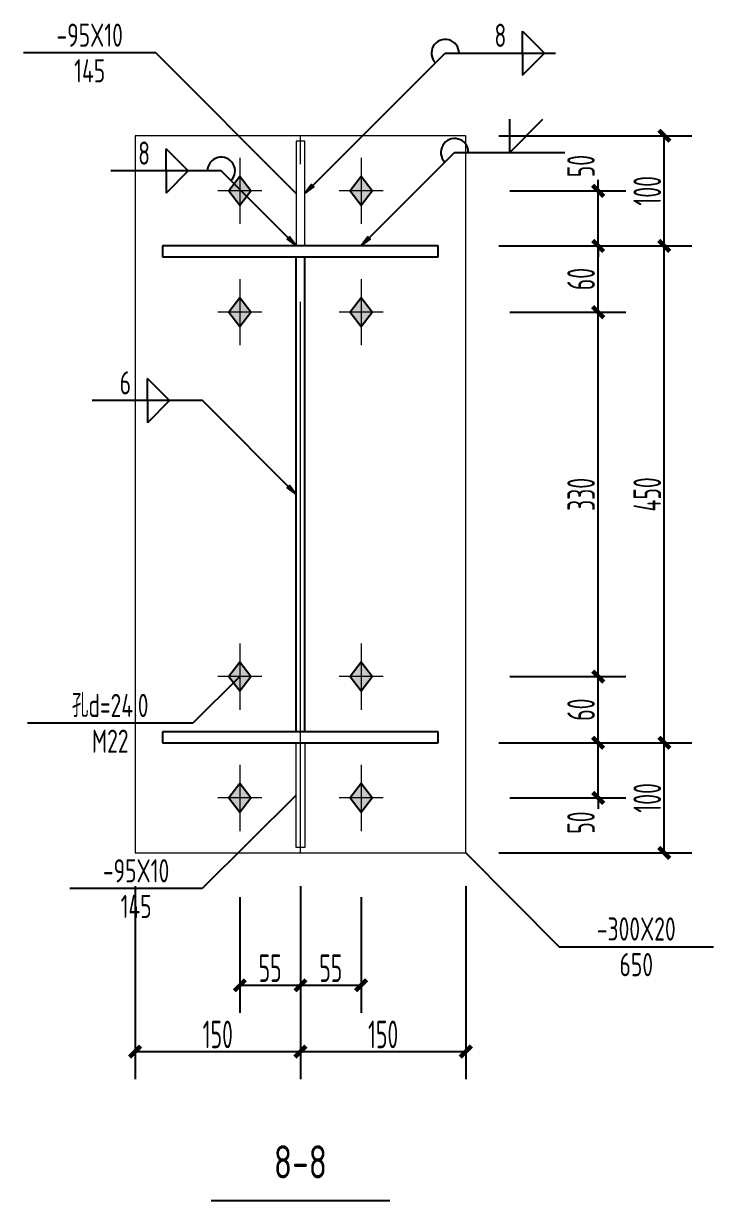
# Model space of a CAD drawing. Extents: x 447413 to 2975780, y -1432727 to 1301644.
# Drawn here: x 2339440 to 2345698, y -1144548 to -1133880 of the extents above; entities that cross this region are included whole.
import ezdxf
from ezdxf.enums import TextEntityAlignment as Align

# ---------------------------------------------------------------- set-up
doc = ezdxf.new("R2010")
doc.units = 0
doc.header["$LTSCALE"] = 1000
doc.header["$MEASUREMENT"] = 0
doc.linetypes.add('线型6', pattern=[8.75, 5, -1.25, 1.25, -1.25])
for name, color, linetype in [('10', 7, 'Continuous'), ('尺寸标注', 253, 'Continuous'), ('焊缝标注', 253, 'Continuous'), ('螺栓孔标注', 253, 'Continuous'), ('钢板标注', 253, 'Continuous')]:
    doc.layers.add(name, color=color, linetype=linetype)
doc.layers.add('20', color=2, linetype='Continuous', lineweight=18)
doc.styles.add('PkpmHz', font='Pkpmeng', dxfattribs={"width": 0.6, "bigfont": 'hztxt'})
doc.dimstyles.new('Pkpm_1.00', dxfattribs={"dimtxt": 250, "dimasz": 100, "dimexe": 250, "dimexo": 0.0625, "dimgap": 30, "dimtad": 1, "dimdec": 0, "dimrnd": 5, "dimzin": 0, "dimdsep": 46, "dimtxsty": 'PkpmHz', "dimblk1": 'ARCHTICK', "dimblk2": 'ARCHTICK', "dimsah": 1, "dimcen": 0.09, "dimadec": 0, "dimazin": 0, "dimtfac": 1, "dimtdec": 0, "dimtmove": 2, "dimatfit": 1, "dimfxl": 0, "dimtolj": 1, "dimtzin": 0, "dimarcsym": 0})

# ---------------------------------------------------------------- blocks, each defined once
blk = doc.blocks.new('_ArchTick')
at = {"color": 0, "linetype": 'ByBlock', "const_width": 0.4}
blk.add_lwpolyline([(-0.5, -0.5), (0.5, 0.5)], dxfattribs=at)
blk = doc.blocks.new('*D592')
at = {"layer": 'Defpoints', "color": 0, "linetype": 'Continuous', "transparency": 16777216}
for p in [(2343452, -1135396), (2344652, -1135396), (2343452, -1135896)]:
    blk.add_point(p, dxfattribs=at)
at = {"layer": '尺寸标注', "color": 0, "linetype": 'Continuous', "lineweight": -2, "transparency": 16777216}
for p, q in [((2344652, -1135396), (2344652, -1135296)), ((2343852, -1135396), (2344902, -1135396)), ((2344652, -1135896), (2344652, -1135396)), ((2343852, -1135896), (2344902, -1135896)), ((2344652, -1135896), (2344652, -1135996))]:
    blk.add_line(p, q, dxfattribs=at)
at = {"layer": '尺寸标注', "color": 0, "linetype": 'Continuous', "lineweight": -2, "transparency": 16777216, "xscale": 100, "yscale": 100, "zscale": 100}
for p, rotation in [((2344652, -1135396), 270), ((2344652, -1135896), 90)]:
    blk.add_blockref('_ArchTick', p, dxfattribs=dict(at, rotation=rotation))
at = {"layer": '尺寸标注', "color": 0, "linetype": 'Continuous', "transparency": 16777216, "insert": (2344496, -1135172), "char_height": 250, "attachment_point": 5, "rotation": 90, "style": 'PkpmHz'}
blk.add_mtext('\\A1;50', dxfattribs=at)
blk = doc.blocks.new('*D593')
at = {"layer": 'Defpoints', "color": 0, "linetype": 'Continuous', "transparency": 16777216}
for p in [(2343452, -1135896), (2344652, -1135896), (2343452, -1136496)]:
    blk.add_point(p, dxfattribs=at)
at = {"layer": '尺寸标注', "color": 0, "linetype": 'Continuous', "lineweight": -2, "transparency": 16777216}
for p, q in [((2343852, -1135896), (2344902, -1135896)), ((2344652, -1136496), (2344652, -1135896)), ((2343852, -1136496), (2344902, -1136496))]:
    blk.add_line(p, q, dxfattribs=at)
at = {"layer": '尺寸标注', "color": 0, "linetype": 'Continuous', "lineweight": -2, "transparency": 16777216, "xscale": 100, "yscale": 100, "zscale": 100}
for p, rotation in [((2344652, -1135896), 90), ((2344652, -1136496), 270)]:
    blk.add_blockref('_ArchTick', p, dxfattribs=dict(at, rotation=rotation))
at = {"layer": '尺寸标注', "color": 0, "linetype": 'Continuous', "transparency": 16777216, "insert": (2344497, -1136196), "char_height": 250, "attachment_point": 5, "rotation": 90, "style": 'PkpmHz'}
blk.add_mtext('\\A1;60', dxfattribs=at)
blk = doc.blocks.new('*D594')
at = {"layer": 'Defpoints', "color": 0, "linetype": 'Continuous', "transparency": 16777216}
for p in [(2343452, -1140399), (2344652, -1140399), (2343452, -1140899)]:
    blk.add_point(p, dxfattribs=at)
at = {"layer": '尺寸标注', "color": 0, "linetype": 'Continuous', "lineweight": -2, "transparency": 16777216}
for p, q in [((2344652, -1140399), (2344652, -1140299)), ((2343852, -1140399), (2344902, -1140399)), ((2344652, -1140899), (2344652, -1140399)), ((2343852, -1140899), (2344902, -1140899)), ((2344652, -1140899), (2344652, -1140999))]:
    blk.add_line(p, q, dxfattribs=at)
at = {"layer": '尺寸标注', "color": 0, "linetype": 'Continuous', "lineweight": -2, "transparency": 16777216, "xscale": 100, "yscale": 100, "zscale": 100}
for p, rotation in [((2344652, -1140399), 270), ((2344652, -1140899), 90)]:
    blk.add_blockref('_ArchTick', p, dxfattribs=dict(at, rotation=rotation))
at = {"layer": '尺寸标注', "color": 0, "linetype": 'Continuous', "transparency": 16777216, "insert": (2344496, -1141123), "char_height": 250, "attachment_point": 5, "rotation": 90, "style": 'PkpmHz'}
blk.add_mtext('\\A1;50', dxfattribs=at)
blk = doc.blocks.new('*D595')
at = {"layer": 'Defpoints', "color": 0, "linetype": 'Continuous', "transparency": 16777216}
for p in [(2343452, -1139799), (2344652, -1139799), (2343452, -1140399)]:
    blk.add_point(p, dxfattribs=at)
at = {"layer": '尺寸标注', "color": 0, "linetype": 'Continuous', "lineweight": -2, "transparency": 16777216}
for p, q in [((2343852, -1139799), (2344902, -1139799)), ((2344652, -1140399), (2344652, -1139799)), ((2343852, -1140399), (2344902, -1140399))]:
    blk.add_line(p, q, dxfattribs=at)
at = {"layer": '尺寸标注', "color": 0, "linetype": 'Continuous', "lineweight": -2, "transparency": 16777216, "xscale": 100, "yscale": 100, "zscale": 100}
for p, rotation in [((2344652, -1139799), 90), ((2344652, -1140399), 270)]:
    blk.add_blockref('_ArchTick', p, dxfattribs=dict(at, rotation=rotation))
at = {"layer": '尺寸标注', "color": 0, "linetype": 'Continuous', "transparency": 16777216, "insert": (2344497, -1140099), "char_height": 250, "attachment_point": 5, "rotation": 90, "style": 'PkpmHz'}
blk.add_mtext('\\A1;60', dxfattribs=at)
blk = doc.blocks.new('*D596')
at = {"layer": 'Defpoints', "color": 0, "linetype": 'Continuous', "transparency": 16777216}
for p in [(2343452, -1136496), (2344652, -1136496), (2343452, -1139799)]:
    blk.add_point(p, dxfattribs=at)
at = {"layer": '尺寸标注', "color": 0, "linetype": 'Continuous', "lineweight": -2, "transparency": 16777216}
for p, q in [((2343852, -1136496), (2344902, -1136496)), ((2344652, -1139799), (2344652, -1136496)), ((2343852, -1139799), (2344902, -1139799))]:
    blk.add_line(p, q, dxfattribs=at)
at = {"layer": '尺寸标注', "color": 0, "linetype": 'Continuous', "lineweight": -2, "transparency": 16777216, "xscale": 100, "yscale": 100, "zscale": 100}
for p, rotation in [((2344652, -1136496), 90), ((2344652, -1139799), 270)]:
    blk.add_blockref('_ArchTick', p, dxfattribs=dict(at, rotation=rotation))
at = {"layer": '尺寸标注', "color": 0, "linetype": 'Continuous', "transparency": 16777216, "insert": (2344497, -1138148), "char_height": 250, "attachment_point": 5, "rotation": 90, "style": 'PkpmHz'}
blk.add_mtext('\\A1;330', dxfattribs=at)
blk = doc.blocks.new('*D597')
at = {"layer": 'Defpoints', "color": 0, "linetype": 'Continuous', "transparency": 16777216}
for p in [(2341402, -1141398), (2341952, -1141398), (2341952, -1142598)]:
    blk.add_point(p, dxfattribs=at)
at = {"layer": '尺寸标注', "color": 0, "linetype": 'Continuous', "lineweight": -2, "transparency": 16777216}
for p, q in [((2341402, -1141798), (2341402, -1142848)), ((2341952, -1141798), (2341952, -1142848)), ((2341402, -1142598), (2341952, -1142598))]:
    blk.add_line(p, q, dxfattribs=at)
at = {"layer": '尺寸标注', "color": 0, "linetype": 'Continuous', "lineweight": -2, "transparency": 16777216, "xscale": 100, "yscale": 100, "zscale": 100, "rotation": 180}
blk.add_blockref('_ArchTick', (2341402, -1142598), dxfattribs=at)
at = {"layer": '尺寸标注', "color": 0, "linetype": 'Continuous', "lineweight": -2, "transparency": 16777216, "xscale": 100, "yscale": 100, "zscale": 100}
blk.add_blockref('_ArchTick', (2341952, -1142598), dxfattribs=at)
at = {"layer": '尺寸标注', "color": 0, "linetype": 'Continuous', "transparency": 16777216, "insert": (2341677, -1142443), "char_height": 250, "attachment_point": 5, "style": 'PkpmHz'}
blk.add_mtext('\\A1;55', dxfattribs=at)
blk = doc.blocks.new('*D598')
at = {"layer": 'Defpoints', "color": 0, "linetype": 'Continuous', "transparency": 16777216}
for p in [(2341952, -1141398), (2342502, -1141398), (2342502, -1142598)]:
    blk.add_point(p, dxfattribs=at)
at = {"layer": '尺寸标注', "color": 0, "linetype": 'Continuous', "lineweight": -2, "transparency": 16777216}
for p, q in [((2341952, -1141798), (2341952, -1142848)), ((2342502, -1141798), (2342502, -1142848)), ((2341952, -1142598), (2342502, -1142598))]:
    blk.add_line(p, q, dxfattribs=at)
at = {"layer": '尺寸标注', "color": 0, "linetype": 'Continuous', "lineweight": -2, "transparency": 16777216, "xscale": 100, "yscale": 100, "zscale": 100, "rotation": 180}
blk.add_blockref('_ArchTick', (2341952, -1142598), dxfattribs=at)
at = {"layer": '尺寸标注', "color": 0, "linetype": 'Continuous', "lineweight": -2, "transparency": 16777216, "xscale": 100, "yscale": 100, "zscale": 100}
blk.add_blockref('_ArchTick', (2342502, -1142598), dxfattribs=at)
at = {"layer": '尺寸标注', "color": 0, "linetype": 'Continuous', "transparency": 16777216, "insert": (2342227, -1142443), "char_height": 250, "attachment_point": 5, "style": 'PkpmHz'}
blk.add_mtext('\\A1;55', dxfattribs=at)
blk = doc.blocks.new('*D599')
at = {"layer": 'Defpoints', "color": 0, "linetype": 'Continuous', "transparency": 16777216}
for p in [(2340452, -1141398), (2341952, -1141398), (2341952, -1143198)]:
    blk.add_point(p, dxfattribs=at)
at = {"layer": '尺寸标注', "color": 0, "linetype": 'Continuous', "lineweight": -2, "transparency": 16777216}
for p, q in [((2340452, -1141698), (2340452, -1143448)), ((2341952, -1141698), (2341952, -1143448)), ((2340452, -1143198), (2341952, -1143198))]:
    blk.add_line(p, q, dxfattribs=at)
at = {"layer": '尺寸标注', "color": 0, "linetype": 'Continuous', "lineweight": -2, "transparency": 16777216, "xscale": 100, "yscale": 100, "zscale": 100, "rotation": 180}
blk.add_blockref('_ArchTick', (2340452, -1143198), dxfattribs=at)
at = {"layer": '尺寸标注', "color": 0, "linetype": 'Continuous', "lineweight": -2, "transparency": 16777216, "xscale": 100, "yscale": 100, "zscale": 100}
blk.add_blockref('_ArchTick', (2341952, -1143198), dxfattribs=at)
at = {"layer": '尺寸标注', "color": 0, "linetype": 'Continuous', "transparency": 16777216, "insert": (2341202, -1143043), "char_height": 250, "attachment_point": 5, "style": 'PkpmHz'}
blk.add_mtext('\\A1;150', dxfattribs=at)
blk = doc.blocks.new('*D600')
at = {"layer": 'Defpoints', "color": 0, "linetype": 'Continuous', "transparency": 16777216}
for p in [(2341952, -1141398), (2343452, -1141398), (2343452, -1143198)]:
    blk.add_point(p, dxfattribs=at)
at = {"layer": '尺寸标注', "color": 0, "linetype": 'Continuous', "lineweight": -2, "transparency": 16777216}
for p, q in [((2341952, -1141698), (2341952, -1143448)), ((2343452, -1141698), (2343452, -1143448)), ((2341952, -1143198), (2343452, -1143198))]:
    blk.add_line(p, q, dxfattribs=at)
at = {"layer": '尺寸标注', "color": 0, "linetype": 'Continuous', "lineweight": -2, "transparency": 16777216, "xscale": 100, "yscale": 100, "zscale": 100, "rotation": 180}
blk.add_blockref('_ArchTick', (2341952, -1143198), dxfattribs=at)
at = {"layer": '尺寸标注', "color": 0, "linetype": 'Continuous', "lineweight": -2, "transparency": 16777216, "xscale": 100, "yscale": 100, "zscale": 100}
blk.add_blockref('_ArchTick', (2343452, -1143198), dxfattribs=at)
at = {"layer": '尺寸标注', "color": 0, "linetype": 'Continuous', "transparency": 16777216, "insert": (2342702, -1143043), "char_height": 250, "attachment_point": 5, "style": 'PkpmHz'}
blk.add_mtext('\\A1;150', dxfattribs=at)
blk = doc.blocks.new('*D601')
at = {"layer": 'Defpoints', "color": 0, "linetype": 'Continuous', "transparency": 16777216}
for p in [(2343452, -1140399), (2345252, -1140399), (2343452, -1141398)]:
    blk.add_point(p, dxfattribs=at)
at = {"layer": '尺寸标注', "color": 0, "linetype": 'Continuous', "lineweight": -2, "transparency": 16777216}
for p, q in [((2343752, -1140399), (2345502, -1140399)), ((2345252, -1141398), (2345252, -1140399)), ((2343752, -1141398), (2345502, -1141398))]:
    blk.add_line(p, q, dxfattribs=at)
at = {"layer": '尺寸标注', "color": 0, "linetype": 'Continuous', "lineweight": -2, "transparency": 16777216, "xscale": 100, "yscale": 100, "zscale": 100}
for p, rotation in [((2345252, -1140399), 90), ((2345252, -1141398), 270)]:
    blk.add_blockref('_ArchTick', p, dxfattribs=dict(at, rotation=rotation))
at = {"layer": '尺寸标注', "color": 0, "linetype": 'Continuous', "transparency": 16777216, "insert": (2345097, -1140899), "char_height": 250, "attachment_point": 5, "rotation": 90, "style": 'PkpmHz'}
blk.add_mtext('\\A1;100', dxfattribs=at)
blk = doc.blocks.new('*D602')
at = {"layer": 'Defpoints', "color": 0, "linetype": 'Continuous', "transparency": 16777216}
for p in [(2343452, -1135896), (2345252, -1135896), (2343452, -1140399)]:
    blk.add_point(p, dxfattribs=at)
at = {"layer": '尺寸标注', "color": 0, "linetype": 'Continuous', "lineweight": -2, "transparency": 16777216}
for p, q in [((2343752, -1135896), (2345502, -1135896)), ((2345252, -1140399), (2345252, -1135896)), ((2343752, -1140399), (2345502, -1140399))]:
    blk.add_line(p, q, dxfattribs=at)
at = {"layer": '尺寸标注', "color": 0, "linetype": 'Continuous', "lineweight": -2, "transparency": 16777216, "xscale": 100, "yscale": 100, "zscale": 100}
for p, rotation in [((2345252, -1135896), 90), ((2345252, -1140399), 270)]:
    blk.add_blockref('_ArchTick', p, dxfattribs=dict(at, rotation=rotation))
at = {"layer": '尺寸标注', "color": 0, "linetype": 'Continuous', "transparency": 16777216, "insert": (2345097, -1138148), "char_height": 250, "attachment_point": 5, "rotation": 90, "style": 'PkpmHz'}
blk.add_mtext('\\A1;450', dxfattribs=at)
blk = doc.blocks.new('*D603')
at = {"layer": 'Defpoints', "color": 0, "linetype": 'Continuous', "transparency": 16777216}
for p in [(2343452, -1134897), (2345252, -1134897), (2343452, -1135896)]:
    blk.add_point(p, dxfattribs=at)
at = {"layer": '尺寸标注', "color": 0, "linetype": 'Continuous', "lineweight": -2, "transparency": 16777216}
for p, q in [((2343752, -1134897), (2345502, -1134897)), ((2345252, -1135896), (2345252, -1134897)), ((2343752, -1135896), (2345502, -1135896))]:
    blk.add_line(p, q, dxfattribs=at)
at = {"layer": '尺寸标注', "color": 0, "linetype": 'Continuous', "lineweight": -2, "transparency": 16777216, "xscale": 100, "yscale": 100, "zscale": 100}
for p, rotation in [((2345252, -1134897), 90), ((2345252, -1135896), 270)]:
    blk.add_blockref('_ArchTick', p, dxfattribs=dict(at, rotation=rotation))
at = {"layer": '尺寸标注', "color": 0, "linetype": 'Continuous', "transparency": 16777216, "insert": (2345097, -1135396), "char_height": 250, "attachment_point": 5, "rotation": 90, "style": 'PkpmHz'}
blk.add_mtext('\\A1;100', dxfattribs=at)

msp = doc.modelspace()

# ---------------------------------------------------------------- hatches: boundary and pattern name
at = {"layer": '10'}
for points in [[(2341401.5, -1135265.8), (2341301.5, -1135395.8), (2341401.5, -1135525.8), (2341501.5, -1135395.8)], [(2342501.5, -1135265.8), (2342401.5, -1135395.8), (2342501.5, -1135525.8), (2342601.5, -1135395.8)], [(2341401.5, -1136365.8), (2341301.5, -1136495.8), (2341401.5, -1136625.8), (2341501.5, -1136495.8)], [(2342501.5, -1136365.8), (2342401.5, -1136495.8), (2342501.5, -1136625.8), (2342601.5, -1136495.8)], [(2341401.5, -1139669.4), (2341301.5, -1139799.4), (2341401.5, -1139929.4), (2341501.5, -1139799.4)], [(2342501.5, -1139669.4), (2342401.5, -1139799.4), (2342501.5, -1139929.4), (2342601.5, -1139799.4)], [(2341401.5, -1140769.4), (2341301.5, -1140899.4), (2341401.5, -1141029.4), (2341501.5, -1140899.4)], [(2342501.5, -1140769.4), (2342401.5, -1140899.4), (2342501.5, -1141029.4), (2342601.5, -1140899.4)]]:
    msp.add_hatch(color=1, dxfattribs=at).paths.add_polyline_path(points)
at = {"layer": '焊缝标注'}
for points in [[(2341991.5, -1135420.8), (2342072.9, -1135360.7), (2342051.7, -1135339.5)], [(2341911.5, -1135895.8), (2341851.5, -1135814.4), (2341830.3, -1135835.6)], [(2342501.5, -1135895.8), (2342582.9, -1135835.7), (2342561.7, -1135814.5)], [(2341911.5, -1138147.6), (2341851.5, -1138066.2), (2341830.3, -1138087.4)]]:
    msp.add_hatch(color=256, dxfattribs=at).paths.add_polyline_path(points)

# ---------------------------------------------------------------- linework, layer by layer
at = {"layer": '10', "linetype": '线型6', "lineweight": 18}
msp.add_line((2341951.5, -1141403.2), (2341951.5, -1134892), dxfattribs=at)
at = {"layer": '10', "color": 9, "lineweight": 18}
for p, q in [((2341401.5, -1135095.8), (2341401.5, -1135695.8)), ((2342501.5, -1135095.8), (2342501.5, -1135695.8)), ((2341601.5, -1135395.8), (2341201.5, -1135395.8)), ((2342701.5, -1135395.8), (2342301.5, -1135395.8)), ((2341401.5, -1136195.8), (2341401.5, -1136795.8)), ((2342501.5, -1136195.8), (2342501.5, -1136795.8)), ((2341601.5, -1136495.8), (2341201.5, -1136495.8)), ((2342701.5, -1136495.8), (2342301.5, -1136495.8)), ((2341401.5, -1139499.4), (2341401.5, -1140099.4)), ((2342501.5, -1139499.4), (2342501.5, -1140099.4)), ((2341601.5, -1139799.4), (2341201.5, -1139799.4)), ((2342701.5, -1139799.4), (2342301.5, -1139799.4)), ((2341401.5, -1140599.4), (2341401.5, -1141199.4)), ((2342501.5, -1140599.4), (2342501.5, -1141199.4)), ((2341601.5, -1140899.4), (2341201.5, -1140899.4)), ((2342701.5, -1140899.4), (2342301.5, -1140899.4))]:
    msp.add_line(p, q, dxfattribs=at)
at = {"layer": '10', "color": 3}
for p, q in [((2343201.5, -1135895.8), (2340701.5, -1135895.8)), ((2340701.5, -1135895.8), (2340701.5, -1135995.8)), ((2343201.5, -1135995.8), (2343201.5, -1135895.8)), ((2340701.5, -1135995.8), (2343201.5, -1135995.8)), ((2341911.5, -1140299.4), (2341911.5, -1135995.8)), ((2341991.5, -1140299.4), (2341991.5, -1135995.8)), ((2343201.5, -1140299.4), (2340701.5, -1140299.4)), ((2340701.5, -1140299.4), (2340701.5, -1140399.4)), ((2343201.5, -1140399.4), (2343201.5, -1140299.4)), ((2340701.5, -1140399.4), (2343201.5, -1140399.4))]:
    msp.add_line(p, q, dxfattribs=at)
at = {"layer": '10'}
msp.add_line((2341141.5, -1144548.2), (2342761.5, -1144548.2), dxfattribs=at)
at = {"layer": '10', "color": 1, "linetype": 'Continuous'}
for points in [[(2341401.5, -1135265.8), (2341301.5, -1135395.8), (2341401.5, -1135525.8), (2341501.5, -1135395.8)], [(2342501.5, -1135265.8), (2342401.5, -1135395.8), (2342501.5, -1135525.8), (2342601.5, -1135395.8)], [(2341401.5, -1136365.8), (2341301.5, -1136495.8), (2341401.5, -1136625.8), (2341501.5, -1136495.8)], [(2342501.5, -1136365.8), (2342401.5, -1136495.8), (2342501.5, -1136625.8), (2342601.5, -1136495.8)], [(2341401.5, -1139669.4), (2341301.5, -1139799.4), (2341401.5, -1139929.4), (2341501.5, -1139799.4)], [(2342501.5, -1139669.4), (2342401.5, -1139799.4), (2342501.5, -1139929.4), (2342601.5, -1139799.4)], [(2341401.5, -1140769.4), (2341301.5, -1140899.4), (2341401.5, -1141029.4), (2341501.5, -1140899.4)], [(2342501.5, -1140769.4), (2342401.5, -1140899.4), (2342501.5, -1141029.4), (2342601.5, -1140899.4)]]:
    msp.add_lwpolyline(points, close=True, dxfattribs=at)
at = {"layer": '20'}
for p, q in [((2343451.5, -1134897), (2340451.5, -1134897)), ((2340451.5, -1134897), (2340451.5, -1141398.2)), ((2343451.5, -1141398.2), (2343451.5, -1134897)), ((2341991.5, -1134945.8), (2341911.5, -1134945.8)), ((2341911.5, -1134945.8), (2341911.5, -1135895.8)), ((2341991.5, -1135895.8), (2341991.5, -1134945.8)), ((2341911.5, -1135895.8), (2341991.5, -1135895.8)), ((2341911.5, -1140399.4), (2341991.5, -1140399.4)), ((2341911.5, -1141349.4), (2341911.5, -1140399.4)), ((2341991.5, -1140399.4), (2341991.5, -1141349.4)), ((2340451.5, -1141398.2), (2343451.5, -1141398.2)), ((2341991.5, -1141349.4), (2341911.5, -1141349.4))]:
    msp.add_line(p, q, dxfattribs=at)
at = {"layer": '焊缝标注'}
for p, q in [((2343964.8, -1133948.5), (2344164.8, -1134148.5)), ((2343964.8, -1134148.5), (2343964.8, -1133948.5)), ((2341991.5, -1135420.8), (2343264.8, -1134148.5)), ((2343264.8, -1134148.5), (2344264.8, -1134148.5)), ((2343964.8, -1134348.5), (2344164.8, -1134148.5)), ((2343964.8, -1134148.5), (2343964.8, -1134348.5)), ((2343850.4, -1135047.6), (2343850.4, -1134747.6)), ((2343850.4, -1135047.6), (2344150.4, -1134747.6)), ((2340933.5, -1135216.1), (2340733.5, -1135016.1)), ((2340733.5, -1135216.1), (2340733.5, -1135016.1)), ((2342501.5, -1135895.8), (2343350.4, -1135047.6)), ((2343350.4, -1135047.6), (2344350.4, -1135047.6)), ((2341233.5, -1135216.1), (2340233.5, -1135216.1)), ((2340933.5, -1135216.1), (2340733.5, -1135416.1)), ((2340733.5, -1135216.1), (2340733.5, -1135416.1)), ((2341911.5, -1135895.8), (2341233.5, -1135216.1)), ((2340764, -1137298.1), (2340564, -1137098.1)), ((2340564, -1137298.1), (2340564, -1137098.1)), ((2341064, -1137298.1), (2340064, -1137298.1)), ((2340764, -1137298.1), (2340564, -1137498.1)), ((2340564, -1137298.1), (2340564, -1137498.1)), ((2341911.5, -1138147.6), (2341064, -1137298.1))]:
    msp.add_line(p, q, dxfattribs=at)
at = {"layer": '焊缝标注', "linetype": 'Continuous'}
for points in [[(2341991.5, -1135420.8), (2342072.9, -1135360.7), (2342051.7, -1135339.5)], [(2341911.5, -1135895.8), (2341851.5, -1135814.4), (2341830.3, -1135835.6)], [(2342501.5, -1135895.8), (2342582.9, -1135835.7), (2342561.7, -1135814.5)], [(2341911.5, -1138147.6), (2341851.5, -1138066.2), (2341830.3, -1138087.4)]]:
    msp.add_lwpolyline(points, close=True, dxfattribs=at)
at = {"layer": '焊缝标注'}
for centre, start, end in [((2343264.8, -1134148.5), 0, 224.97719), ((2343350.4, -1135047.6), 0, 224.97719), ((2341233.5, -1135216.1), 314.93158, 180)]:
    msp.add_arc(centre, 125, start, end, dxfattribs=at)
at = {"layer": '螺栓孔标注'}
for p, q in [((2341401.5, -1139799.4), (2340976.4, -1140222.9)), ((2340976.4, -1140222.9), (2339476.4, -1140222.9))]:
    msp.add_line(p, q, dxfattribs=at)
at = {"layer": '螺栓孔标注', "const_width": 0.1}
msp.add_lwpolyline([(2341401.6, -1139799.4, 1), (2341401.5, -1139799.4, 1)], format="xyb", close=True, dxfattribs=at)
at = {"layer": '钢板标注'}
for p, q in [((2340640.3, -1134146.4), (2339440.3, -1134146.4)), ((2341911.5, -1135420.8), (2340640.3, -1134146.4)), ((2341911.5, -1140874.4), (2341061.3, -1141721.3)), ((2343451.5, -1141398.2), (2344297.7, -1142249.1)), ((2341061.3, -1141721.3), (2339861.3, -1141721.3)), ((2344297.7, -1142249.1), (2345697.7, -1142249.1))]:
    msp.add_line(p, q, dxfattribs=at)
at = {"layer": '钢板标注', "const_width": 0.1}
for points in [[(2341911.6, -1135420.8, 1), (2341911.5, -1135420.8, 1)], [(2341911.6, -1140874.4, 1), (2341911.5, -1140874.4, 1)], [(2343451.6, -1141398.2, 1), (2343451.5, -1141398.2, 1)]]:
    msp.add_lwpolyline(points, format="xyb", close=True, dxfattribs=at)

# ---------------------------------------------------------------- texts
at = {"layer": '10', "style": 'PkpmHz', "width": 0.77}
msp.add_text('8-8', height=300, dxfattribs=at).set_placement((2341951.5, -1144198.2), align=Align.MIDDLE_CENTER)
at = {"layer": '焊缝标注', "style": 'PkpmHz', "width": 0.71}
for s, p in [('8', (2343764.8, -1134091.9)), ('8', (2340533.5, -1135159.5)), ('6', (2340364, -1137241.4))]:
    msp.add_text(s, height=210, dxfattribs=at).set_placement(p, align=Align.CENTER)
at = {"layer": '螺栓孔标注', "style": 'PkpmHz', "width": 0.71}
msp.add_text('孔d=24.0', height=210, dxfattribs=at).set_placement((2340226.4, -1140166.2), align=Align.CENTER)
msp.add_text('M22', height=210, dxfattribs=at).set_placement((2340226.4, -1140279.5), align=Align.TOP_CENTER)
at = {"layer": '钢板标注', "style": 'PkpmHz', "width": 0.71}
for s, p in [('-95X10', (2340040.3, -1134089.8)), ('-95X10', (2340461.3, -1141664.7)), ('-300X20', (2344997.7, -1142192.4))]:
    msp.add_text(s, height=210, dxfattribs=at).set_placement(p, align=Align.CENTER)
for s, p in [('145', (2340040.3, -1134203.1)), ('145', (2340461.3, -1141777.9)), ('650', (2344997.7, -1142305.7))]:
    msp.add_text(s, height=210, dxfattribs=at).set_placement(p, align=Align.TOP_CENTER)

# ---------------------------------------------------------------- dimensions: what is measured, and where the dimension line sits
at = {"layer": '尺寸标注', "linetype": 'Continuous'}
for base, p1, p2, text, override, picture, middle in [((2345251.5, -1134897), (2343451.5, -1135895.8), (2343451.5, -1134897), '100', {"dimexo": 300, "dimtih": 0, "dimtoh": 0}, '*D603', (2345096.5, -1135396.4)), ((2344651.5, -1135895.8), (2343451.5, -1136495.8), (2343451.5, -1135895.8), '60', {"dimexo": 400, "dimtih": 0, "dimtoh": 0}, '*D593', (2344496.5, -1136195.8)), ((2345251.5, -1135895.8), (2343451.5, -1140399.4), (2343451.5, -1135895.8), '450', {"dimexo": 300, "dimtih": 0, "dimtoh": 0}, '*D602', (2345096.5, -1138147.6)), ((2344651.5, -1136495.8), (2343451.5, -1139799.4), (2343451.5, -1136495.8), '330', {"dimexo": 400, "dimtih": 0, "dimtoh": 0}, '*D596', (2344496.5, -1138147.6)), ((2344651.5, -1139799.4), (2343451.5, -1140399.4), (2343451.5, -1139799.4), '60', {"dimexo": 400, "dimtih": 0, "dimtoh": 0}, '*D595', (2344496.5, -1140099.4)), ((2345251.5, -1140399.4), (2343451.5, -1141398.2), (2343451.5, -1140399.4), '100', {"dimexo": 300, "dimtih": 0, "dimtoh": 0}, '*D601', (2345096.5, -1140898.8))]:
    dim = msp.add_linear_dim(base=base, p1=p1, p2=p2, angle=90, text=text, dimstyle='Pkpm_1.00', override=override, dxfattribs=at)
    dim.commit()
    dim.dimension.update_dxf_attribs({"geometry": picture, "text_midpoint": middle})
for base, p1, p2, picture, middle in [((2344651.5, -1135395.8), (2343451.5, -1135895.8), (2343451.5, -1135395.8), '*D592', (2344496.3, -1135172.1)), ((2344651.5, -1140399.4), (2343451.5, -1140899.4), (2343451.5, -1140399.4), '*D594', (2344496.3, -1141123.1))]:
    dim = msp.add_linear_dim(base=base, p1=p1, p2=p2, angle=90, text='50', dimstyle='Pkpm_1.00', override={"dimexo": 400, "dimtih": 0, "dimtoh": 0}, dxfattribs=at)
    dim.commit()
    dim.dimension.update_dxf_attribs({"geometry": picture, "text_midpoint": middle, "dimtype": 128})
for base, p1, p2, text, override, picture, middle in [((2341951.5, -1143198.2), (2340451.5, -1141398.2), (2341951.5, -1141398.2), '150', {"dimexo": 300, "dimtih": 0, "dimtoh": 0}, '*D599', (2341201.5, -1143043.2)), ((2341951.5, -1142598.2), (2341401.5, -1141398.2), (2341951.5, -1141398.2), '55', {"dimexo": 400, "dimtih": 0, "dimtoh": 0}, '*D597', (2341676.5, -1142443.2)), ((2342501.5, -1142598.2), (2341951.5, -1141398.2), (2342501.5, -1141398.2), '55', {"dimexo": 400, "dimtih": 0, "dimtoh": 0}, '*D598', (2342226.5, -1142443.2)), ((2343451.5, -1143198.2), (2341951.5, -1141398.2), (2343451.5, -1141398.2), '150', {"dimexo": 300, "dimtih": 0, "dimtoh": 0}, '*D600', (2342701.5, -1143043.2))]:
    dim = msp.add_linear_dim(base=base, p1=p1, p2=p2, text=text, dimstyle='Pkpm_1.00', override=override, dxfattribs=at)
    dim.commit()
    dim.dimension.update_dxf_attribs({"geometry": picture, "text_midpoint": middle})

doc.saveas('drawing.dxf')
